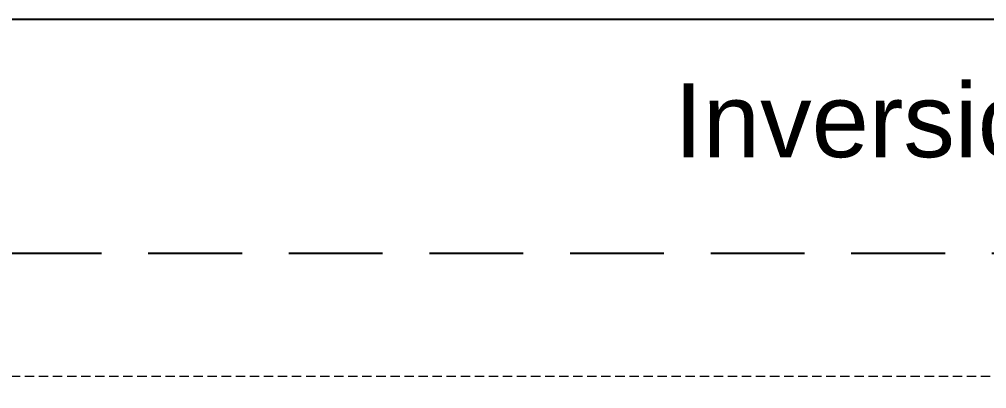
# Model space of a CAD drawing. Header units: inches. Extents: x 75782 to 87231, y -34126 to -18655.
# Drawn here: x 76549 to 77859, y -19156 to -18655 of the extents above; entities that cross this region are included whole.
import ezdxf

# ---------------------------------------------------------------- set-up
doc = ezdxf.new("R2010")
doc.units = ezdxf.units.IN
doc.header["$MEASUREMENT"] = 0
doc.linetypes.add('DASHED', pattern=[19.05, 12.7, -6.35])
doc.layers.add('A-Cables 220V', color=6, linetype='Continuous', lineweight=18)
doc.layers.add('WIRES', color=5, linetype='Continuous')
doc.styles.add('ARIAL', font='arial.ttf')

msp = doc.modelspace()

# ---------------------------------------------------------------- linework, layer by layer
at = {"ltscale": 0.1}
msp.add_lwpolyline([(75782.1, -18655.2), (87231.1, -18655.2), (87231.1, -24628.5), (75782.1, -24628.5)], close=True, dxfattribs=at)
msp.add_lwpolyline([(75782.1, -18655.2), (87231.1, -18655.2), (87231.1, -24628.5), (75782.1, -24628.5)], close=True, dxfattribs=at)
at = {"linetype": 'DASHED', "ltscale": 10}
msp.add_lwpolyline([(75961.3, -18972), (79991.3, -18972), (79991.3, -19951.6), (75961.3, -19951.6)], close=True, dxfattribs=at)
at = {"layer": 'A-Cables 220V', "linetype": 'DASHED'}
msp.add_line((76098.8, -19138.8), (79729.2, -19138.8), dxfattribs=at)

# ---------------------------------------------------------------- texts
at = {"layer": 'WIRES', "color": 0, "style": 'ARIAL'}
msp.add_text('Inversiones Century', height=100, dxfattribs=at).set_placement((77435.8, -18842))

doc.saveas('drawing.dxf')
